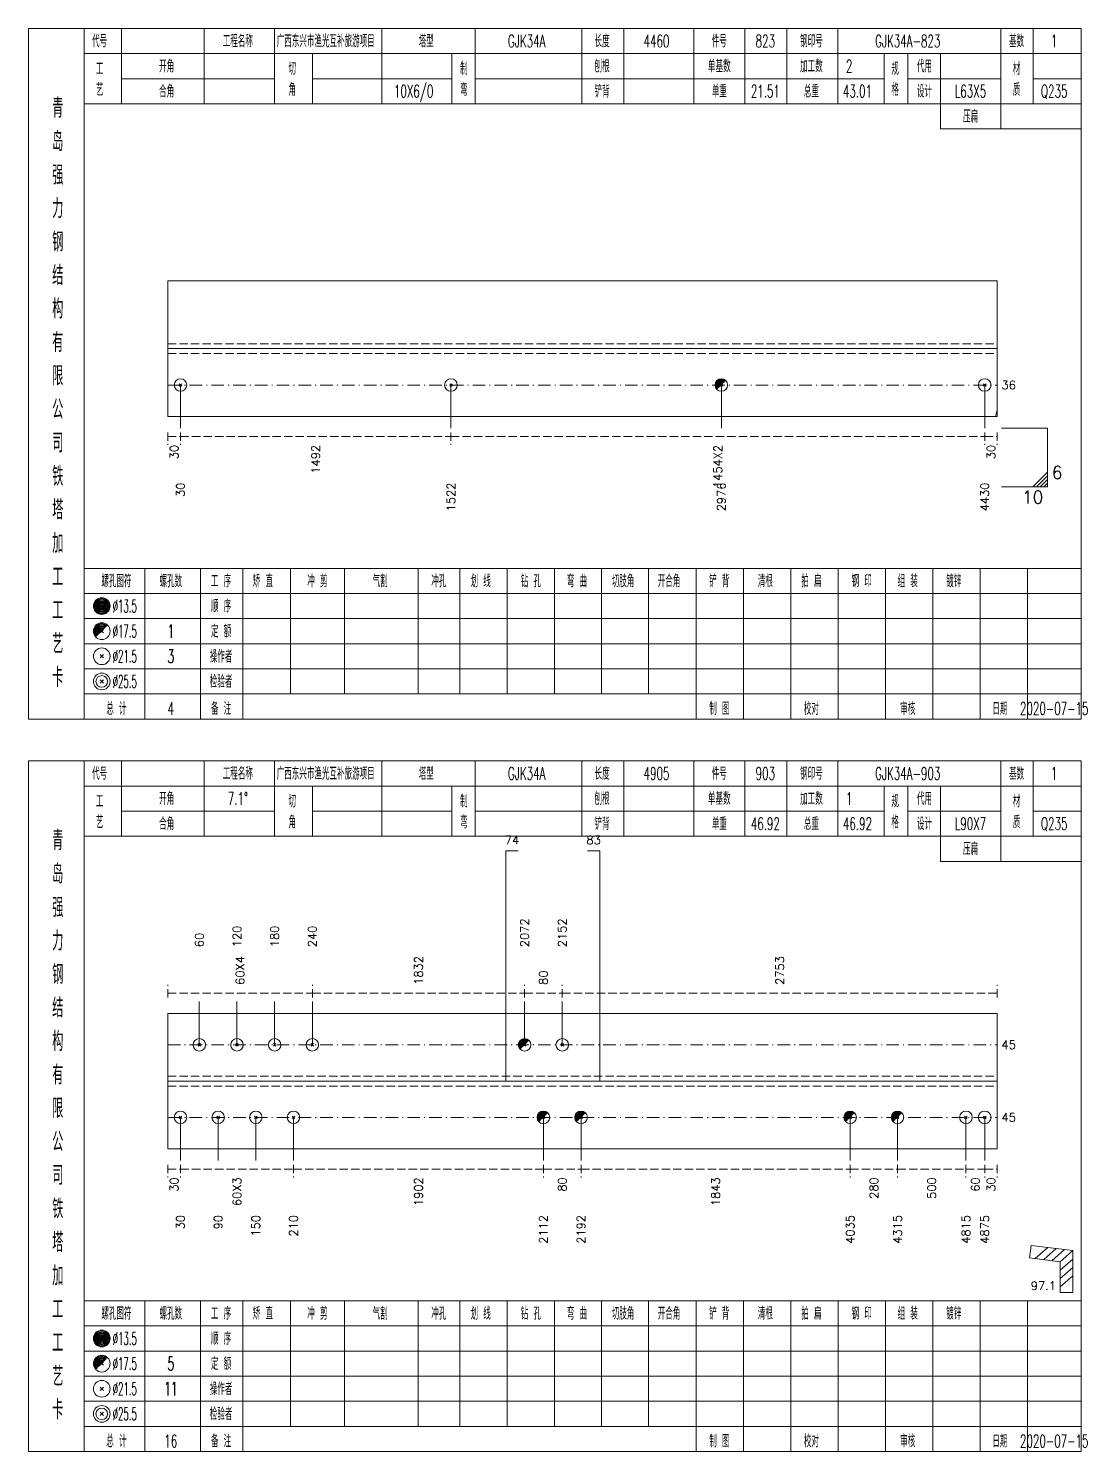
# Model space of a CAD drawing. Extents: x 0 to 2606, y -377 to 6479.
# Drawn here: x 784.2 to 1037.1, y 2625 to 2965 of the extents above; entities that cross this region are included whole.
import ezdxf
from ezdxf.enums import TextEntityAlignment as Align

# ---------------------------------------------------------------- set-up
doc = ezdxf.new("R2010")
doc.units = 0
doc.header["$MEASUREMENT"] = 0
doc.linetypes.add('一点画线', pattern=[5.2, 3, -1, 0.2, -1])
doc.linetypes.add('虚线', pattern=[2.75, 2, -0.75])
doc.layers.get('0').update_dxf_attribs({"linetype": 'CONTINUOUS', "lineweight": 25})
for name, color, linetype, lineweight in [('1', 7, 'CONTINUOUS', 25), ('2', 7, 'CONTINUOUS', 25), ('4', 7, 'CONTINUOUS', 25)]:
    doc.layers.add(name, color=color, linetype=linetype, lineweight=lineweight)
doc.styles.get("Standard").update_dxf_attribs({"font": 'simplex.shx', "width": 0.7, "height": 3, "bigfont": 'gbhzfs.shx'})

msp = doc.modelspace()

# ---------------------------------------------------------------- linework, layer by layer
at = {"color": 7, "linetype": 'Continuous', "lineweight": 18}
for p, q in [((817.5, 2904.69), (817.5, 2872.31)), ((817.5, 2904.69), (1015.6, 2904.69)), ((1015.6, 2904.69), (1015.6, 2872.31)), ((817.5, 2888.5), (1015.6, 2888.5)), ((817.5, 2729.67), (817.5, 2697.33)), ((817.5, 2729.67), (1015.6, 2729.67)), ((1015.6, 2729.67), (1015.6, 2697.33)), ((817.5, 2713.5), (1015.6, 2713.5))]:
    msp.add_line(p, q, dxfattribs=at)
at = {"color": 1, "linetype": '虚线', "lineweight": 18}
for p, q in [((817.5, 2889.69), (1015.6, 2889.69)), ((817.5, 2887.31), (1015.6, 2887.31)), ((817.5, 2714.67), (1015.6, 2714.67)), ((817.5, 2712.33), (1015.6, 2712.33))]:
    msp.add_line(p, q, dxfattribs=at)
at = {"color": 3, "linetype": '一点画线', "lineweight": 13}
for p, q in [((817.5, 2879.81), (1015.6, 2879.81)), ((817.5, 2722.17), (1015.6, 2722.17)), ((817.5, 2704.83), (1015.6, 2704.83))]:
    msp.add_line(p, q, dxfattribs=at)
at = {"color": 7, "linetype": 'Continuous', "lineweight": 13}
for p, q in [((820.5, 2879.81), (820.5, 2869.5)), ((885.1, 2879.81), (885.1, 2869.5)), ((949.69, 2879.81), (949.69, 2869.5)), ((1012.6, 2879.81), (1012.6, 2869.5)), ((1015.6, 2873.85), (1015.16, 2872.31)), ((1027.6, 2869.5), (1016.6, 2869.5)), ((1027.6, 2869.5), (1027.6, 2855.5)), ((1024.1, 2855.5), (1027.6, 2859)), ((1024.97, 2855.5), (1027.6, 2858.12)), ((1025.85, 2855.5), (1027.6, 2857.25)), ((1026.72, 2855.5), (1027.6, 2856.38)), ((1027.6, 2855.5), (1016.6, 2855.5)), ((825, 2722.17), (825, 2732.5)), ((834, 2722.17), (834, 2732.5)), ((843, 2722.17), (843, 2732.5)), ((852, 2722.17), (852, 2732.5)), ((902.69, 2722.17), (902.69, 2732.5)), ((911.69, 2722.17), (911.69, 2732.5)), ((824.7, 2721.87), (825.3, 2722.47)), ((825.3, 2721.87), (824.7, 2722.47)), ((833.7, 2721.87), (834.3, 2722.47)), ((834.3, 2721.87), (833.7, 2722.47)), ((842.7, 2721.87), (843.3, 2722.47)), ((843.3, 2721.87), (842.7, 2722.47)), ((851.7, 2721.87), (852.3, 2722.47)), ((852.3, 2721.87), (851.7, 2722.47)), ((911.39, 2721.87), (911.99, 2722.47)), ((911.99, 2721.87), (911.39, 2722.47)), ((820.5, 2704.83), (820.5, 2694.5)), ((829.5, 2704.83), (829.5, 2694.5)), ((838.5, 2704.83), (838.5, 2694.5)), ((847.5, 2704.83), (847.5, 2694.5)), ((907.19, 2704.83), (907.19, 2694.5)), ((916.19, 2704.83), (916.19, 2694.5)), ((980.46, 2704.83), (980.46, 2694.5)), ((991.77, 2704.83), (991.77, 2694.5)), ((1008.1, 2704.83), (1008.1, 2694.5)), ((1012.6, 2704.83), (1012.6, 2694.5))]:
    msp.add_line(p, q, dxfattribs=at)
at = {"color": 8, "linetype": '虚线', "lineweight": 9}
for p, q in [((817.5, 2868.5), (817.5, 2865.5)), ((817.5, 2867.5), (820.5, 2867.5)), ((820.5, 2868.5), (820.5, 2865.5)), ((820.5, 2868.5), (820.5, 2865.5)), ((820.5, 2867.5), (885.1, 2867.5)), ((885.1, 2868.5), (885.1, 2865.5)), ((885.1, 2868.5), (885.1, 2865.5)), ((885.1, 2867.5), (1012.6, 2867.5)), ((1012.6, 2868.5), (1012.6, 2865.5)), ((1012.6, 2868.5), (1012.6, 2865.5)), ((1012.6, 2867.5), (1015.6, 2867.5)), ((1015.6, 2868.5), (1015.6, 2865.5)), ((817.5, 2733.5), (817.5, 2736.5)), ((817.5, 2734.5), (852, 2734.5)), ((852, 2733.5), (852, 2736.5)), ((852, 2733.5), (852, 2736.5)), ((852, 2734.5), (902.69, 2734.5)), ((902.69, 2733.5), (902.69, 2736.5)), ((902.69, 2733.5), (902.69, 2736.5)), ((902.69, 2734.5), (911.69, 2734.5)), ((911.69, 2733.5), (911.69, 2736.5)), ((911.69, 2733.5), (911.69, 2736.5)), ((911.69, 2734.5), (1015.6, 2734.5)), ((1015.6, 2733.5), (1015.6, 2736.5)), ((817.5, 2693.5), (817.5, 2690.5)), ((820.5, 2693.5), (820.5, 2690.5)), ((820.5, 2693.5), (820.5, 2690.5)), ((847.5, 2693.5), (847.5, 2690.5)), ((847.5, 2693.5), (847.5, 2690.5)), ((907.19, 2693.5), (907.19, 2690.5)), ((907.19, 2693.5), (907.19, 2690.5)), ((916.19, 2693.5), (916.19, 2690.5)), ((916.19, 2693.5), (916.19, 2690.5)), ((980.46, 2693.5), (980.46, 2690.5)), ((980.46, 2693.5), (980.46, 2690.5)), ((991.77, 2693.5), (991.77, 2690.5)), ((991.77, 2693.5), (991.77, 2690.5)), ((1008.1, 2693.5), (1008.1, 2690.5)), ((1008.1, 2693.5), (1008.1, 2690.5)), ((1012.6, 2693.5), (1012.6, 2690.5)), ((1012.6, 2693.5), (1012.6, 2690.5)), ((1015.6, 2693.5), (1015.6, 2690.5)), ((817.5, 2692.5), (820.5, 2692.5)), ((820.5, 2692.5), (847.5, 2692.5)), ((847.5, 2692.5), (907.19, 2692.5)), ((907.19, 2692.5), (916.19, 2692.5)), ((916.19, 2692.5), (980.46, 2692.5)), ((980.46, 2692.5), (991.77, 2692.5)), ((991.77, 2692.5), (1008.1, 2692.5)), ((1008.1, 2692.5), (1012.6, 2692.5)), ((1012.6, 2692.5), (1015.6, 2692.5))]:
    msp.add_line(p, q, dxfattribs=at)
at = {"color": 7, "linetype": 'Continuous', "lineweight": 0}
for p, q in [((902.39, 2721.87), (902.99, 2722.47)), ((902.39, 2722.47), (902.99, 2721.87))]:
    msp.add_line(p, q, dxfattribs=at)
at = {"color": 7, "linetype": 'Continuous', "lineweight": 13}
for centre in [(825, 2722.17), (834, 2722.17), (843, 2722.17), (852, 2722.17), (902.69, 2722.17), (911.69, 2722.17)]:
    msp.add_circle(centre, 1.5, dxfattribs=at)
for radius in [1.35, 1.2, 1.05, 0.9, 0.75, 0.6, 0.45, 0.3, 0.15]:
    msp.add_arc((902.69, 2722.17), radius, 45, 225, dxfattribs=at)
at = {"layer": '1', "color": 7, "linetype": 'Continuous', "lineweight": 13}
for p, q in [((820.2, 2879.51), (820.8, 2880.11)), ((820.8, 2879.51), (820.2, 2880.11)), ((884.8, 2879.51), (885.4, 2880.11)), ((885.4, 2879.51), (884.8, 2880.11)), ((1012.3, 2879.51), (1012.9, 2880.11)), ((1012.9, 2879.51), (1012.3, 2880.11)), ((820.2, 2704.53), (820.8, 2705.13)), ((820.8, 2704.53), (820.2, 2705.13)), ((829.2, 2704.53), (829.8, 2705.13)), ((829.8, 2704.53), (829.2, 2705.13)), ((838.2, 2704.53), (838.8, 2705.13)), ((838.8, 2704.53), (838.2, 2705.13)), ((847.2, 2704.53), (847.8, 2705.13)), ((847.8, 2704.53), (847.2, 2705.13)), ((1007.8, 2704.53), (1008.4, 2705.13)), ((1008.4, 2704.53), (1007.8, 2705.13)), ((1012.3, 2704.53), (1012.9, 2705.13)), ((1012.9, 2704.53), (1012.3, 2705.13))]:
    msp.add_line(p, q, dxfattribs=at)
at = {"layer": '1', "color": 7, "linetype": 'Continuous', "lineweight": 0}
for p, q in [((949.39, 2879.51), (949.99, 2880.11)), ((949.39, 2880.11), (949.99, 2879.51)), ((906.89, 2704.53), (907.49, 2705.13)), ((906.89, 2705.13), (907.49, 2704.53)), ((915.89, 2704.53), (916.49, 2705.13)), ((915.89, 2705.13), (916.49, 2704.53)), ((980.16, 2704.53), (980.76, 2705.13)), ((980.16, 2705.13), (980.76, 2704.53)), ((991.47, 2704.53), (992.07, 2705.13)), ((991.47, 2705.13), (992.07, 2704.53))]:
    msp.add_line(p, q, dxfattribs=at)
at = {"layer": '1', "color": 7, "linetype": 'Continuous', "lineweight": 18}
for p, q in [((817.5, 2872.31), (1015.6, 2872.31)), ((817.5, 2697.33), (1015.6, 2697.33))]:
    msp.add_line(p, q, dxfattribs=at)
at = {"layer": '1', "color": 7, "linetype": 'Continuous', "lineweight": 13}
for centre in [(820.5, 2879.81), (885.1, 2879.81), (949.69, 2879.81), (1012.6, 2879.81), (820.5, 2704.83), (829.5, 2704.83), (838.5, 2704.83), (847.5, 2704.83), (907.19, 2704.83), (916.19, 2704.83), (980.46, 2704.83), (991.77, 2704.83), (1008.1, 2704.83), (1012.6, 2704.83)]:
    msp.add_circle(centre, 1.5, dxfattribs=at)
for centre, radius in [((949.69, 2879.81), 1.35), ((949.69, 2879.81), 1.2), ((949.69, 2879.81), 1.05), ((949.69, 2879.81), 0.9), ((949.69, 2879.81), 0.75), ((949.69, 2879.81), 0.6), ((949.69, 2879.81), 0.45), ((949.69, 2879.81), 0.3), ((949.69, 2879.81), 0.15), ((907.19, 2704.83), 1.35), ((907.19, 2704.83), 1.2), ((907.19, 2704.83), 1.05), ((907.19, 2704.83), 0.9), ((907.19, 2704.83), 0.75), ((907.19, 2704.83), 0.6), ((907.19, 2704.83), 0.45), ((907.19, 2704.83), 0.3), ((907.19, 2704.83), 0.15), ((916.19, 2704.83), 1.35), ((916.19, 2704.83), 1.2), ((916.19, 2704.83), 1.05), ((916.19, 2704.83), 0.9), ((916.19, 2704.83), 0.75), ((916.19, 2704.83), 0.6), ((916.19, 2704.83), 0.45), ((916.19, 2704.83), 0.3), ((916.19, 2704.83), 0.15), ((980.46, 2704.83), 1.35), ((980.46, 2704.83), 1.2), ((980.46, 2704.83), 1.05), ((980.46, 2704.83), 0.9), ((980.46, 2704.83), 0.75), ((980.46, 2704.83), 0.6), ((980.46, 2704.83), 0.45), ((980.46, 2704.83), 0.3), ((980.46, 2704.83), 0.15), ((991.77, 2704.83), 1.35), ((991.77, 2704.83), 1.2), ((991.77, 2704.83), 1.05), ((991.77, 2704.83), 0.9), ((991.77, 2704.83), 0.75), ((991.77, 2704.83), 0.6), ((991.77, 2704.83), 0.45), ((991.77, 2704.83), 0.3), ((991.77, 2704.83), 0.15)]:
    msp.add_arc(centre, radius, 45, 225, dxfattribs=at)
at = {"layer": '2', "color": 7, "linetype": 'Continuous', "lineweight": 13}
for p, q in [((898.19, 2713.5), (898.19, 2768.5)), ((898.19, 2768.5), (901.19, 2768.5)), ((920.69, 2768.5), (917.69, 2768.5)), ((920.69, 2713.5), (920.69, 2768.5)), ((1023.68, 2674.24), (1023.31, 2671.26)), ((1033.6, 2673), (1023.68, 2674.24)), ((1024.65, 2671.09), (1027.65, 2673.74)), ((1026.63, 2670.84), (1029.63, 2673.49)), ((1028.62, 2670.6), (1031.62, 2673.25)), ((1030.6, 2670.35), (1033.6, 2673)), ((1033.6, 2663), (1033.6, 2673)), ((1023.31, 2671.26), (1030.6, 2670.35)), ((1030.6, 2668.35), (1033.6, 2671)), ((1030.6, 2670.35), (1030.6, 2663)), ((1030.6, 2666.35), (1033.6, 2669)), ((1030.6, 2664.35), (1033.6, 2667)), ((1030.6, 2663), (1033.6, 2663))]:
    msp.add_line(p, q, dxfattribs=at)
at = {"layer": '4', "color": 1, "linetype": 'Continuous', "lineweight": 18}
for p, q in [((797.5, 2800), (797.5, 2965)), ((806.4, 2947), (806.4, 2965)), ((826.2, 2947), (826.2, 2965)), ((843, 2947), (843, 2965)), ((868.6, 2947), (868.6, 2965)), ((890.9, 2947), (890.9, 2965)), ((916.4, 2947), (916.4, 2965)), ((926.4, 2947), (926.4, 2965)), ((943.1, 2947), (943.1, 2965)), ((955.3, 2947), (955.3, 2965)), ((965.3, 2947), (965.3, 2965)), ((977.5, 2947), (977.5, 2965)), ((1016.4, 2941), (1016.4, 2965)), ((1024.2, 2947), (1024.2, 2965)), ((797.5, 2959), (1035.6, 2959)), ((852, 2947), (852, 2959)), ((885.3, 2947), (885.3, 2959)), ((988.6, 2947), (988.6, 2959)), ((994.2, 2947), (994.2, 2959)), ((1002, 2941), (1002, 2959)), ((806.4, 2953), (843, 2953)), ((852, 2953), (885.3, 2953)), ((890.9, 2953), (988.6, 2953)), ((994.2, 2953), (1016.4, 2953)), ((1024.2, 2953), (1035.6, 2953)), ((797.5, 2947), (1035.6, 2947)), ((1002, 2941), (1035.6, 2941)), ((797.5, 2836), (1035.6, 2836)), ((812, 2800), (812, 2836)), ((825.3, 2800), (825.3, 2836)), ((835.4, 2800), (835.4, 2836)), ((846.8, 2806), (846.8, 2836)), ((859.7, 2806), (859.7, 2836)), ((877.3, 2806), (877.3, 2836)), ((887.2, 2806), (887.2, 2836)), ((898.5, 2806), (898.5, 2836)), ((909.8, 2806), (909.8, 2836)), ((921.1, 2806), (921.1, 2836)), ((932.3, 2806), (932.3, 2836)), ((943.7, 2806), (943.7, 2836)), ((955, 2806), (955, 2836)), ((966.3, 2806), (966.3, 2836)), ((977.6, 2806), (977.6, 2836)), ((988.9, 2806), (988.9, 2836)), ((1000.2, 2806), (1000.2, 2836)), ((1011.5, 2806), (1011.5, 2836)), ((1022.8, 2806), (1022.8, 2836)), ((797.5, 2830), (1035.6, 2830)), ((797.5, 2824), (1035.6, 2824)), ((797.5, 2818), (1035.6, 2818)), ((797.5, 2812), (1035.6, 2812)), ((797.5, 2806), (1035.6, 2806)), ((943.7, 2800), (943.7, 2806)), ((955, 2800), (955, 2806)), ((966.3, 2800), (966.3, 2806)), ((977.6, 2800), (977.6, 2806)), ((988.9, 2800), (988.9, 2806)), ((1000.2, 2800), (1000.2, 2806)), ((1011.5, 2800), (1011.5, 2806)), ((1022.8, 2800), (1022.8, 2806)), ((797.5, 2625), (797.5, 2790)), ((806.4, 2772), (806.4, 2790)), ((826.2, 2772), (826.2, 2790)), ((843, 2772), (843, 2790)), ((868.6, 2772), (868.6, 2790)), ((890.9, 2772), (890.9, 2790)), ((916.4, 2772), (916.4, 2790)), ((926.4, 2772), (926.4, 2790)), ((943.1, 2772), (943.1, 2790)), ((955.3, 2772), (955.3, 2790)), ((965.3, 2772), (965.3, 2790)), ((977.5, 2772), (977.5, 2790)), ((1016.4, 2766), (1016.4, 2790)), ((1024.2, 2772), (1024.2, 2790)), ((797.5, 2784), (1035.6, 2784)), ((852, 2772), (852, 2784)), ((885.3, 2772), (885.3, 2784)), ((988.6, 2772), (988.6, 2784)), ((994.2, 2772), (994.2, 2784)), ((1002, 2766), (1002, 2784)), ((806.4, 2778), (843, 2778)), ((852, 2778), (885.3, 2778)), ((890.9, 2778), (988.6, 2778)), ((994.2, 2778), (1016.4, 2778)), ((1024.2, 2778), (1035.6, 2778)), ((797.5, 2772), (1035.6, 2772)), ((1002, 2766), (1035.6, 2766)), ((797.5, 2661), (1035.6, 2661)), ((812, 2625), (812, 2661)), ((825.3, 2625), (825.3, 2661)), ((835.4, 2625), (835.4, 2661)), ((846.8, 2631), (846.8, 2661)), ((859.7, 2631), (859.7, 2661)), ((877.3, 2631), (877.3, 2661)), ((887.2, 2631), (887.2, 2661)), ((898.5, 2631), (898.5, 2661)), ((909.8, 2631), (909.8, 2661)), ((921.1, 2631), (921.1, 2661)), ((932.3, 2631), (932.3, 2661)), ((943.7, 2631), (943.7, 2661)), ((955, 2631), (955, 2661)), ((966.3, 2631), (966.3, 2661)), ((977.6, 2631), (977.6, 2661)), ((988.9, 2631), (988.9, 2661)), ((1000.2, 2631), (1000.2, 2661)), ((1011.5, 2631), (1011.5, 2661)), ((1022.8, 2631), (1022.8, 2661)), ((797.5, 2655), (1035.6, 2655)), ((797.5, 2649), (1035.6, 2649)), ((797.5, 2643), (1035.6, 2643)), ((797.5, 2637), (1035.6, 2637)), ((797.5, 2631), (1035.6, 2631)), ((943.7, 2625), (943.7, 2631)), ((955, 2625), (955, 2631)), ((966.3, 2625), (966.3, 2631)), ((977.6, 2625), (977.6, 2631)), ((988.9, 2625), (988.9, 2631)), ((1000.2, 2625), (1000.2, 2631)), ((1011.5, 2625), (1011.5, 2631)), ((1022.8, 2625), (1022.8, 2631))]:
    msp.add_line(p, q, dxfattribs=at)
at = {"layer": '4', "color": 7, "linetype": 'Continuous', "lineweight": 13}
for p, q in [((801.5, 2826.8), (801.9, 2827.2)), ((801.9, 2826.8), (801.5, 2827.2)), ((801.3, 2814.6), (802.1, 2815.4)), ((802.1, 2814.6), (801.3, 2815.4)), ((801.3, 2808.6), (802.1, 2809.4)), ((802.1, 2808.6), (801.3, 2809.4)), ((801.5, 2651.8), (801.9, 2652.2)), ((801.9, 2651.8), (801.5, 2652.2)), ((801.3, 2639.6), (802.1, 2640.4)), ((802.1, 2639.6), (801.3, 2640.4)), ((801.3, 2633.6), (802.1, 2634.4)), ((802.1, 2633.6), (801.3, 2634.4))]:
    msp.add_line(p, q, dxfattribs=at)
at = {"layer": '4', "color": 7, "linetype": 'Continuous', "lineweight": 0}
for p, q in [((801.3, 2820.6), (802.1, 2821.4)), ((801.3, 2821.4), (802.1, 2820.6)), ((801.3, 2645.6), (802.1, 2646.4)), ((801.3, 2646.4), (802.1, 2645.6))]:
    msp.add_line(p, q, dxfattribs=at)
at = {"layer": '4', "color": 1, "linetype": 'Continuous', "lineweight": 18}
for points in [[(784.2, 2965), (784.2, 2800), (1035.6, 2800), (1035.6, 2965)], [(784.2, 2790), (784.2, 2625), (1035.6, 2625), (1035.6, 2790)]]:
    msp.add_lwpolyline(points, close=True, dxfattribs=at)
at = {"layer": '4', "color": 7, "linetype": 'Continuous', "lineweight": 13}
for centre, radius in [((801.7, 2827), 2), ((801.7, 2827), 1.8), ((801.7, 2827), 1.6), ((801.7, 2827), 1.4), ((801.7, 2827), 1.2), ((801.7, 2827), 1), ((801.7, 2827), 0.8), ((801.7, 2827), 0.6), ((801.7, 2827), 0.4), ((801.7, 2827), 0.2), ((801.7, 2821), 2), ((801.7, 2815), 2), ((801.7, 2809), 2), ((801.7, 2809), 1.4), ((801.7, 2652), 2), ((801.7, 2652), 1.8), ((801.7, 2652), 1.6), ((801.7, 2652), 1.4), ((801.7, 2652), 1.2), ((801.7, 2652), 1), ((801.7, 2652), 0.8), ((801.7, 2652), 0.6), ((801.7, 2652), 0.4), ((801.7, 2652), 0.2), ((801.7, 2646), 2), ((801.7, 2640), 2), ((801.7, 2634), 2), ((801.7, 2634), 1.4)]:
    msp.add_circle(centre, radius, dxfattribs=at)
for centre, radius in [((801.7, 2821), 1.8), ((801.7, 2821), 1.6), ((801.7, 2821), 1.4), ((801.7, 2821), 1.2), ((801.7, 2821), 1), ((801.7, 2821), 0.8), ((801.7, 2821), 0.6), ((801.7, 2821), 0.4), ((801.7, 2821), 0.2), ((801.7, 2646), 1.8), ((801.7, 2646), 1.6), ((801.7, 2646), 1.4), ((801.7, 2646), 1.2), ((801.7, 2646), 1), ((801.7, 2646), 0.8), ((801.7, 2646), 0.6), ((801.7, 2646), 0.4), ((801.7, 2646), 0.2)]:
    msp.add_arc(centre, radius, 45, 225, dxfattribs=at)

# ---------------------------------------------------------------- texts
at = {"color": 7, "linetype": 'Continuous', "lineweight": 13}
for s, p in [('36', (1016.6, 2879.81)), ('45', (1016.6, 2722.17)), ('45', (1016.6, 2704.83))]:
    msp.add_text(s, height=2, dxfattribs=at).set_placement(p, align=Align.MIDDLE_LEFT)
at = {"color": 8, "linetype": 'Continuous', "lineweight": 9}
for s, p in [('30', (819, 2865.5)), ('1492', (852.8, 2865.5)), ('1454X2', (948.85, 2865.5)), ('30', (1014.1, 2865.5)), ('30', (819, 2690.5)), ('60X3', (834, 2690.5)), ('1902', (877.35, 2690.5)), ('80', (911.69, 2690.5)), ('1843', (948.33, 2690.5)), ('280', (986.12, 2690.5)), ('500', (999.94, 2690.5)), ('60', (1010.35, 2690.5)), ('30', (1014.1, 2690.5))]:
    msp.add_text(s, height=2, rotation=90, dxfattribs=at).set_placement(p, align=Align.MIDDLE_RIGHT)
at = {"color": 7, "linetype": 'Continuous', "lineweight": 13}
msp.add_text('6', height=3, dxfattribs=at).set_placement((1028.6, 2856.5), align=Align.BOTTOM_LEFT)
msp.add_text('10', height=3, dxfattribs=at).set_placement((1026.6, 2854.5), align=Align.TOP_RIGHT)
for s, p in [('2072', (902.69, 2745.5)), ('2152', (911.69, 2745.5)), ('60', (825, 2745.5)), ('120', (834, 2745.5)), ('180', (843, 2745.5)), ('240', (852, 2745.5))]:
    msp.add_text(s, height=2, rotation=90, dxfattribs=at).set_placement(p, align=Align.MIDDLE_LEFT)
at = {"color": 8, "linetype": 'Continuous', "lineweight": 9}
for s, p in [('60X4', (834.75, 2736.5)), ('1832', (877.35, 2736.5)), ('2753', (963.65, 2736.5)), ('80', (907.19, 2736.5))]:
    msp.add_text(s, height=2, rotation=90, dxfattribs=at).set_placement(p, align=Align.MIDDLE_LEFT)
at = {"layer": '1', "color": 7, "linetype": 'Continuous', "lineweight": 13}
for s, p in [('30', (820.5, 2856.5)), ('1522', (885.1, 2856.5)), ('2976', (949.69, 2856.5)), ('4430', (1012.6, 2856.5)), ('30', (820.5, 2681.5)), ('90', (829.5, 2681.5)), ('150', (838.5, 2681.5)), ('210', (847.5, 2681.5)), ('2112', (907.19, 2681.5)), ('2192', (916.19, 2681.5)), ('4035', (980.46, 2681.5)), ('4315', (991.77, 2681.5)), ('4815', (1008.1, 2681.5)), ('4875', (1012.6, 2681.5))]:
    msp.add_text(s, height=2, rotation=90, dxfattribs=at).set_placement(p, align=Align.MIDDLE_RIGHT)
at = {"layer": '2', "color": 7, "linetype": 'Continuous', "lineweight": 13}
for s, p in [('74', (899.69, 2769.5)), ('83', (919.19, 2769.5))]:
    msp.add_text(s, height=2, dxfattribs=at).set_placement(p, align=Align.BOTTOM_CENTER)
msp.add_text('97.1', height=2, dxfattribs=at).set_placement((1029.6, 2663), align=Align.BOTTOM_RIGHT)
at = {"layer": '4', "color": 1, "linetype": 'Continuous', "lineweight": 13}
for s, height, width, p in [('代号', 3, 0.6, (801.2, 2962)), ('工程名称', 3, 0.6, (834.2, 2962)), ('广西东兴市渔光互补旅游项目', 3, 0.6, (855.2, 2962)), ('塔型', 3, 0.6, (879.2, 2962)), ('GJK34A', 3, 0.6, (903.2, 2962)), ('长度', 3, 0.6, (921.2, 2962)), ('4460', 3, 0.6, (934.2, 2962)), ('件号', 3, 0.6, (949.2, 2962)), ('823', 3, 0.6, (960.2, 2962)), ('钢印号', 3, 0.6, (971.2, 2962)), ('GJK34A-823', 3, 0.6, (994.2, 2962)), ('基数', 3, 0.6, (1020.2, 2962)), ('1', 3, 0.6, (1029.2, 2962)), ('工', 3, 0.6, (801.2, 2955.4)), ('开角', 3, 0.6, (817.2, 2956)), ('切', 3, 0.6, (847.2, 2955.4)), ('制', 3, 0.6, (888.2, 2955.4)), ('刨根', 3, 0.6, (921.2, 2956)), ('单基数', 3, 0.6, (949.2, 2956)), ('加工数', 3, 0.6, (971.2, 2956)), ('2', 3, 0.6, (980.2, 2956)), ('规', 3, 0.6, (991.2, 2955.4)), ('代用', 3, 0.6, (998.2, 2956)), ('材', 3, 0.6, (1020.2, 2955.4)), ('艺', 3, 0.6, (801.2, 2950.4)), ('合角', 3, 0.6, (817.2, 2950)), ('角', 3, 0.6, (847.2, 2950.4)), ('10X6/0', 3, 0.6, (876.2, 2950)), ('弯', 3, 0.6, (888.2, 2950.4)), ('铲背', 3, 0.6, (921.2, 2950)), ('单重', 3, 0.6, (949.2, 2950)), ('21.51', 3, 0.6, (960.2, 2950)), ('总重', 3, 0.6, (971.2, 2950)), ('43.01', 3, 0.6, (982.2, 2950)), ('格', 3, 0.6, (991.2, 2950.4)), ('设计', 3, 0.6, (998.2, 2950)), ('L63X5', 3, 0.6, (1009.2, 2950)), ('质', 3, 0.6, (1020.2, 2950.4)), ('Q235', 3, 0.6, (1029.2, 2950)), ('青', 4.6, 0.8, (791.2, 2946)), ('压扁', 3, 0.6, (1009.2, 2944)), ('岛', 4.6, 0.8, (791.2, 2938)), ('强', 4.6, 0.8, (791.2, 2930)), ('力', 4.6, 0.8, (791.2, 2922)), ('钢', 4.6, 0.8, (791.2, 2914)), ('结', 4.6, 0.8, (791.2, 2906)), ('构', 4.6, 0.8, (791.2, 2898)), ('有', 4.6, 0.8, (791.2, 2890)), ('限', 4.6, 0.8, (791.2, 2882)), ('公', 4.6, 0.8, (791.2, 2874)), ('司', 4.6, 0.8, (791.2, 2866)), ('铁', 4.6, 0.8, (791.2, 2858)), ('塔', 4.6, 0.8, (791.2, 2850)), ('加', 4.6, 0.8, (791.2, 2842)), ('工', 4.6, 0.8, (791.2, 2834)), ('螺孔图符', 3, 0.6, (805.2, 2833)), ('螺孔数', 3, 0.6, (818.2, 2833)), ('工 序', 3, 0.6, (830.2, 2833)), ('矫 直', 3, 0.6, (840.2, 2833)), ('冲 剪', 3, 0.6, (853.2, 2833)), ('气割', 3, 0.6, (868.2, 2833)), ('冲孔', 3, 0.6, (882.2, 2833)), ('划 线', 3, 0.6, (892.2, 2833)), ('钻 孔', 3, 0.6, (904.2, 2833)), ('弯 曲', 3, 0.6, (915.2, 2833)), ('切肢角', 3, 0.6, (926.2, 2833)), ('开合角', 3, 0.6, (937.2, 2833)), ('铲 背', 3, 0.6, (949.2, 2833)), ('清根', 3, 0.6, (960.2, 2833)), ('拍 扁', 3, 0.6, (971.2, 2833)), ('钢 印', 3, 0.6, (983.2, 2833)), ('组 装', 3, 0.6, (994.2, 2833)), ('镀锌', 3, 0.6, (1005.2, 2833)), ('顺 序', 3, 0.6, (830.2, 2827)), ('工', 4.6, 0.8, (791.2, 2826)), ('%%C13.5', 3, 0.5, (807.2, 2827)), ('%%C17.5', 3, 0.5, (807.2, 2821)), ('1', 3.2, 0.6, (818.2, 2821)), ('定 额', 3, 0.6, (830.2, 2821)), ('艺', 4.6, 0.8, (791.2, 2818)), ('%%C21.5', 3, 0.5, (807.2, 2815)), ('3', 3.2, 0.6, (818.2, 2815)), ('操作者', 3, 0.6, (830.2, 2815)), ('卡', 4.6, 0.8, (791.2, 2810)), ('%%C25.5', 3, 0.5, (807.2, 2809)), ('检验者', 3, 0.6, (830.2, 2809)), ('总 计', 3, 0.6, (805.2, 2802.5)), ('4', 3, 0.6, (818.2, 2802.5)), ('备 注', 3, 0.6, (830.2, 2802.5)), ('制 图', 3, 0.6, (949.2, 2802.5)), ('校对', 3, 0.6, (971.2, 2802.5)), ('审核', 3, 0.6, (994.2, 2802.5)), ('日期', 3, 0.6, (1016.2, 2802.5)), ('2020-07-15', 3, 0.6, (1029.2, 2802.5)), ('代号', 3, 0.6, (801.2, 2787)), ('工程名称', 3, 0.6, (834.2, 2787)), ('广西东兴市渔光互补旅游项目', 3, 0.6, (855.2, 2787)), ('塔型', 3, 0.6, (879.2, 2787)), ('GJK34A', 3, 0.6, (903.2, 2787)), ('长度', 3, 0.6, (921.2, 2787)), ('4905', 3, 0.6, (934.2, 2787)), ('件号', 3, 0.6, (949.2, 2787)), ('903', 3, 0.6, (960.2, 2787)), ('钢印号', 3, 0.6, (971.2, 2787)), ('GJK34A-903', 3, 0.6, (994.2, 2787)), ('基数', 3, 0.6, (1020.2, 2787)), ('1', 3, 0.6, (1029.2, 2787)), ('工', 3, 0.6, (801.2, 2780.4)), ('开角', 3, 0.6, (817.2, 2781)), ('7.1%%d', 3, 0.6, (834.2, 2781)), ('切', 3, 0.6, (847.2, 2780.4)), ('制', 3, 0.6, (888.2, 2780.4)), ('刨根', 3, 0.6, (921.2, 2781)), ('单基数', 3, 0.6, (949.2, 2781)), ('加工数', 3, 0.6, (971.2, 2781)), ('1', 3, 0.6, (980.2, 2781)), ('规', 3, 0.6, (991.2, 2780.4)), ('代用', 3, 0.6, (998.2, 2781)), ('材', 3, 0.6, (1020.2, 2780.4)), ('艺', 3, 0.6, (801.2, 2775.4)), ('合角', 3, 0.6, (817.2, 2775)), ('角', 3, 0.6, (847.2, 2775.4)), ('弯', 3, 0.6, (888.2, 2775.4)), ('铲背', 3, 0.6, (921.2, 2775)), ('单重', 3, 0.6, (949.2, 2775)), ('46.92', 3, 0.6, (960.2, 2775)), ('总重', 3, 0.6, (971.2, 2775)), ('46.92', 3, 0.6, (982.2, 2775)), ('格', 3, 0.6, (991.2, 2775.4)), ('设计', 3, 0.6, (998.2, 2775)), ('L90X7', 3, 0.6, (1009.2, 2775)), ('质', 3, 0.6, (1020.2, 2775.4)), ('Q235', 3, 0.6, (1029.2, 2775)), ('青', 4.6, 0.8, (791.2, 2771)), ('压扁', 3, 0.6, (1009.2, 2769)), ('岛', 4.6, 0.8, (791.2, 2763)), ('强', 4.6, 0.8, (791.2, 2755)), ('力', 4.6, 0.8, (791.2, 2747)), ('钢', 4.6, 0.8, (791.2, 2739)), ('结', 4.6, 0.8, (791.2, 2731)), ('构', 4.6, 0.8, (791.2, 2723)), ('有', 4.6, 0.8, (791.2, 2715)), ('限', 4.6, 0.8, (791.2, 2707)), ('公', 4.6, 0.8, (791.2, 2699)), ('司', 4.6, 0.8, (791.2, 2691)), ('铁', 4.6, 0.8, (791.2, 2683)), ('塔', 4.6, 0.8, (791.2, 2675)), ('加', 4.6, 0.8, (791.2, 2667)), ('工', 4.6, 0.8, (791.2, 2659)), ('螺孔图符', 3, 0.6, (805.2, 2658)), ('螺孔数', 3, 0.6, (818.2, 2658)), ('工 序', 3, 0.6, (830.2, 2658)), ('矫 直', 3, 0.6, (840.2, 2658)), ('冲 剪', 3, 0.6, (853.2, 2658)), ('气割', 3, 0.6, (868.2, 2658)), ('冲孔', 3, 0.6, (882.2, 2658)), ('划 线', 3, 0.6, (892.2, 2658)), ('钻 孔', 3, 0.6, (904.2, 2658)), ('弯 曲', 3, 0.6, (915.2, 2658)), ('切肢角', 3, 0.6, (926.2, 2658)), ('开合角', 3, 0.6, (937.2, 2658)), ('铲 背', 3, 0.6, (949.2, 2658)), ('清根', 3, 0.6, (960.2, 2658)), ('拍 扁', 3, 0.6, (971.2, 2658)), ('钢 印', 3, 0.6, (983.2, 2658)), ('组 装', 3, 0.6, (994.2, 2658)), ('镀锌', 3, 0.6, (1005.2, 2658)), ('工', 4.6, 0.8, (791.2, 2651)), ('%%C13.5', 3, 0.5, (807.2, 2652)), ('顺 序', 3, 0.6, (830.2, 2652)), ('艺', 4.6, 0.8, (791.2, 2643)), ('%%C17.5', 3, 0.5, (807.2, 2646)), ('5', 3.2, 0.6, (818.2, 2646)), ('定 额', 3, 0.6, (830.2, 2646)), ('操作者', 3, 0.6, (830.2, 2640)), ('%%C21.5', 3, 0.5, (807.2, 2640)), ('11', 3.2, 0.6, (818.2, 2640)), ('卡', 4.6, 0.8, (791.2, 2635)), ('%%C25.5', 3, 0.5, (807.2, 2634)), ('检验者', 3, 0.6, (830.2, 2634)), ('总 计', 3, 0.6, (805.2, 2627.5)), ('16', 3, 0.6, (818.2, 2627.5)), ('备 注', 3, 0.6, (830.2, 2627.5)), ('制 图', 3, 0.6, (949.2, 2627.5)), ('校对', 3, 0.6, (971.2, 2627.5)), ('审核', 3, 0.6, (994.2, 2627.5)), ('日期', 3, 0.6, (1016.2, 2627.5)), ('2020-07-15', 3, 0.6, (1029.2, 2627.5))]:
    msp.add_text(s, height=height, dxfattribs=dict(at, width=width)).set_placement(p, align=Align.MIDDLE_CENTER)

doc.saveas('drawing.dxf')
